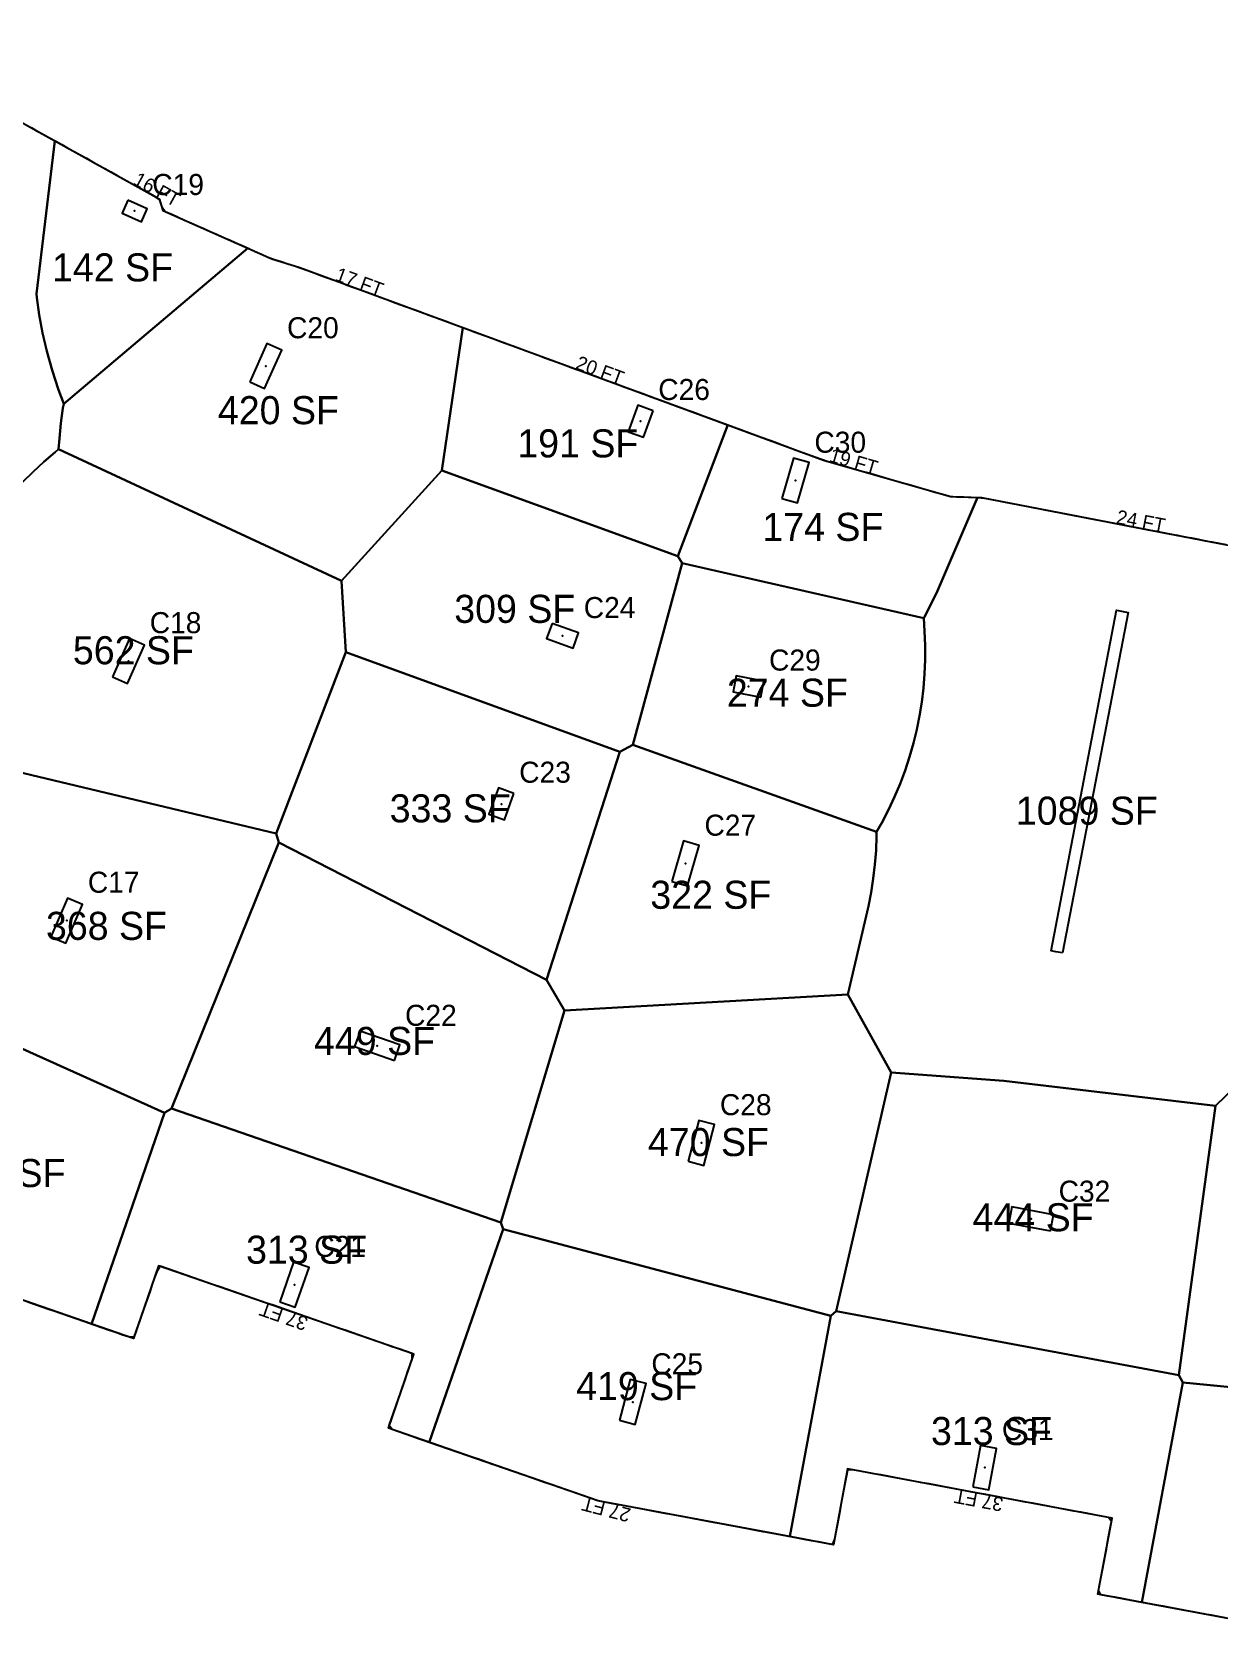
# Model space of a CAD drawing. Header units: metres. Extents: x 3272 to 9634, y 5311 to 56288.
# Drawn here: x 4740 to 5755, y 38115 to 39486 of the extents above; entities that cross this region are included whole.
import ezdxf
from ezdxf.enums import TextEntityAlignment as Align

# ---------------------------------------------------------------- set-up
doc = ezdxf.new("R2010")
doc.units = ezdxf.units.M
for name, color, linetype in [('BOUNDARY', 5, 'Continuous'), ('COL-LABEL', 2, 'Continuous'), ('COLS', 2, 'Continuous'), ('FLOOR_4_AREA_LABELS', 3, 'Continuous'), ('FLOOR_4_BOUNDARY', 5, 'Continuous'), ('FLOOR_4_COLUMNS', 7, 'Continuous'), ('FLOOR_4_FASCADE_COLUMNS', 30, 'Continuous'), ('FLOOR_4_FASCADE_WALLS', 4, 'Continuous'), ('FLOOR_4_LARGE_TRIBUTARY', 6, 'Continuous'), ('FLOOR_4_TRIBUTARY_COL_0', 2, 'Continuous'), ('FLOOR_4_TRIBUTARY_COL_1', 2, 'Continuous'), ('FLOOR_4_TRIBUTARY_COL_101', 2, 'Continuous'), ('FLOOR_4_TRIBUTARY_COL_103', 2, 'Continuous'), ('FLOOR_4_TRIBUTARY_COL_14', 2, 'Continuous'), ('FLOOR_4_TRIBUTARY_COL_15', 2, 'Continuous'), ('FLOOR_4_TRIBUTARY_COL_17', 2, 'Continuous'), ('FLOOR_4_TRIBUTARY_COL_18', 2, 'Continuous'), ('FLOOR_4_TRIBUTARY_COL_2', 2, 'Continuous'), ('FLOOR_4_TRIBUTARY_COL_24', 2, 'Continuous'), ('FLOOR_4_TRIBUTARY_COL_25', 2, 'Continuous'), ('FLOOR_4_TRIBUTARY_COL_3', 2, 'Continuous'), ('FLOOR_4_TRIBUTARY_COL_5', 2, 'Continuous'), ('FLOOR_4_TRIBUTARY_COL_6', 2, 'Continuous'), ('FLOOR_4_TRIBUTARY_COL_7', 2, 'Continuous'), ('FLOOR_4_TRIBUTARY_COL_8', 2, 'Continuous'), ('FLOOR_4_TRIBUTARY_COL_85', 2, 'Continuous'), ('FLOOR_4_TRIBUTARY_COL_86', 2, 'Continuous'), ('FLOOR_4_TRIBUTARY_COL_87', 2, 'Continuous'), ('FLOOR_4_WALL_TRIBUTARY_100', 1, 'Continuous'), ('FLOOR_4_WALL_TRIBUTARY_99', 1, 'Continuous'), ('WALL', 4, 'Continuous')]:
    doc.layers.add(name, color=color, linetype=linetype)

msp = doc.modelspace()

# ---------------------------------------------------------------- linework, layer by layer
at = {"layer": 'BOUNDARY'}
for points in [[(4592, 39486.4), (4848.6, 39343.9), (4851.7, 39333.9), (4944.9, 39292.6), (4968.8, 39285.1), (5416.6, 39120.4), (5525, 39089.3), (5551.7, 39088.3), (5842.3, 39032.4)], [(5842.4, 38114.9), (5651.2, 38150.6), (5663.3, 38215.6), (5437.2, 38257.7), (5425.1, 38192.8), (5223.9, 38230.4), (5044.5, 38292.5), (5066.4, 38355.8), (4848.1, 38431.4), (4826.5, 38369.1), (4633, 38436.1)]]:
    msp.add_lwpolyline(points, dxfattribs=at)
at = {"layer": 'COLS'}
for points in [[(4821.8, 39342.6), (4816.9, 39331.6), (4833.4, 39324.3), (4838.2, 39335.3)], [(4926, 39187.2), (4938.7, 39181.5), (4953.4, 39214.4), (4940.6, 39220.1)], [(5270.8, 39162.5), (5257.7, 39167.3), (5249.5, 39144.7), (5262.6, 39139.9)], [(5380.9, 39087.6), (5394.3, 39083.8), (5404.3, 39118.4), (5390.8, 39122.2)], [(5184.6, 38980.8), (5179.8, 38967.7), (5202.4, 38959.5), (5207.1, 38972.6)], [(4808.6, 38935), (4821.4, 38929.3), (4836, 38962.2), (4823.2, 38967.9)], [(5362.9, 38917.6), (5365.5, 38931.4), (5341.9, 38935.9), (5339.3, 38922.1)], [(5151.9, 38835.2), (5138.7, 38840), (5130.5, 38817.5), (5143.7, 38812.7)], [(5286.9, 38760.1), (5300.4, 38756.2), (5310.3, 38790.8), (5296.9, 38794.7)], [(4756, 38712.8), (4768.8, 38707.3), (4783.1, 38740.3), (4770.3, 38745.9)], [(5049.7, 38607.1), (5054.3, 38620.3), (5020.3, 38632.1), (5015.7, 38618.9)], [(5300.8, 38520.9), (5314.3, 38517.3), (5323.5, 38552.1), (5310, 38555.7)], [(5610.5, 38461.3), (5613.1, 38475.1), (5577.7, 38481.7), (5575.1, 38467.9)], [(4951.7, 38400.5), (4964.9, 38395.9), (4976.7, 38429.9), (4963.5, 38434.5)], [(5242.1, 38299.3), (5255.6, 38295.8), (5264.9, 38330.6), (5251.3, 38334.1)], [(5544.2, 38242.4), (5558, 38239.8), (5564.6, 38275.2), (5550.8, 38277.8)]]:
    msp.add_lwpolyline(points, close=True, dxfattribs=at)
at = {"layer": 'FLOOR_4_BOUNDARY'}
for points in [[(4592, 39486.4), (4848.6, 39343.9), (4851.7, 39333.9), (4944.9, 39292.6), (4968.8, 39285.1), (5416.6, 39120.4), (5525, 39089.3), (5551.7, 39088.3), (5842.3, 39032.4)], [(5842.4, 38114.9), (5651.2, 38150.6), (5663.3, 38215.6), (5437.2, 38257.7), (5425.1, 38192.8), (5223.9, 38230.4), (5044.5, 38292.5), (5066.4, 38355.8), (4848.1, 38431.4), (4826.5, 38369.1), (4633, 38436.1)]]:
    msp.add_lwpolyline(points, dxfattribs=at)
at = {"layer": 'FLOOR_4_COLUMNS'}
for p in [(4827.6, 39333.5), (4939.7, 39200.8), (5260.2, 39153.6), (5392.6, 39103), (5193.5, 38970.1), (4822.3, 38948.6), (5352.4, 38926.7), (5141.2, 38826.3), (5298.6, 38775.5), (4769.5, 38726.6), (5035, 38619.6), (5312.2, 38536.5), (5594.1, 38471.5), (4964.2, 38415.2), (5253.5, 38314.9), (5554.4, 38258.8)]:
    msp.add_point(p, dxfattribs=at)
at = {"layer": 'FLOOR_4_FASCADE_COLUMNS'}
for points in [[(4760.1, 39393.1), (4765.3, 39390.2), (4770.5, 39387.2), (4775.8, 39384.3), (4781, 39381.4), (4786.3, 39378.5), (4791.5, 39375.6), (4796.8, 39372.7), (4802, 39369.8), (4807.3, 39366.8), (4812.5, 39363.9), (4817.7, 39361), (4823, 39358.1), (4828.2, 39355.2), (4833.5, 39352.3), (4838.7, 39349.4), (4844, 39346.5), (4848.8, 39343.2), (4850.6, 39337.5), (4853.8, 39333), (4859.3, 39330.6), (4864.7, 39328.1), (4870.2, 39325.7), (4875.7, 39323.3), (4881.2, 39320.8), (4886.7, 39318.4), (4892.2, 39316), (4897.6, 39313.5), (4903.1, 39311.1), (4908.6, 39308.7), (4914.1, 39306.2), (4919.6, 39303.8), (4925.1, 39301.4)], [(4925.1, 39301.4), (4930.5, 39298.9), (4936, 39296.5), (4941.5, 39294), (4947.1, 39291.9), (4952.8, 39290.1), (4958.5, 39288.3), (4964.3, 39286.5), (4970, 39284.6), (4975.6, 39282.6), (4981.2, 39280.5), (4986.9, 39278.4), (4992.5, 39276.3), (4998.1, 39274.3), (5003.8, 39272.2), (5009.4, 39270.1), (5015, 39268.1), (5020.7, 39266), (5026.3, 39263.9), (5031.9, 39261.9), (5037.6, 39259.8), (5043.2, 39257.7), (5048.8, 39255.6), (5054.4, 39253.6), (5060.1, 39251.5), (5065.7, 39249.4), (5071.3, 39247.4), (5077, 39245.3), (5082.6, 39243.2), (5088.2, 39241.1), (5093.9, 39239.1), (5099.5, 39237), (5105.1, 39234.9), (5110.8, 39232.9)], [(5110.8, 39232.9), (5116.4, 39230.8), (5122, 39228.7), (5127.7, 39226.7), (5133.3, 39224.6), (5138.9, 39222.5), (5144.5, 39220.4), (5150.2, 39218.4), (5155.8, 39216.3), (5161.4, 39214.2), (5167.1, 39212.2), (5172.7, 39210.1), (5178.3, 39208), (5184, 39206), (5189.6, 39203.9), (5195.2, 39201.8), (5200.9, 39199.7), (5206.5, 39197.7), (5212.1, 39195.6), (5217.8, 39193.5), (5223.4, 39191.5), (5229, 39189.4), (5234.7, 39187.3), (5240.3, 39185.2), (5245.9, 39183.2), (5251.5, 39181.1), (5257.2, 39179), (5262.8, 39177), (5268.4, 39174.9), (5274.1, 39172.8), (5279.7, 39170.8), (5285.3, 39168.7), (5291, 39166.6), (5296.6, 39164.5), (5302.2, 39162.5), (5307.9, 39160.4), (5313.5, 39158.3), (5319.1, 39156.3), (5324.8, 39154.2), (5330.4, 39152.1), (5336, 39150.1)], [(5336, 39150.1), (5341.7, 39148), (5347.3, 39145.9), (5352.9, 39143.8), (5358.5, 39141.8), (5364.2, 39139.7), (5369.8, 39137.6), (5375.4, 39135.6), (5381.1, 39133.5), (5386.7, 39131.4), (5392.3, 39129.3), (5398, 39127.3), (5403.6, 39125.2), (5409.2, 39123.1), (5414.9, 39121.1), (5420.6, 39119.3), (5426.4, 39117.6), (5432.1, 39116), (5437.9, 39114.3), (5443.7, 39112.7), (5449.4, 39111), (5455.2, 39109.4), (5461, 39107.7), (5466.7, 39106.1), (5472.5, 39104.4), (5478.3, 39102.7), (5484, 39101.1), (5489.8, 39099.4), (5495.6, 39097.8), (5501.3, 39096.1), (5507.1, 39094.5), (5512.9, 39092.8), (5518.6, 39091.2), (5524.4, 39089.5), (5530.4, 39089.1), (5536.4, 39088.9), (5542.4, 39088.7), (5548.4, 39088.5)], [(5081.8, 38279.6), (5076.1, 38281.6), (5070.4, 38283.5), (5064.8, 38285.5), (5059.1, 38287.5), (5053.4, 38289.4), (5047.7, 38291.4), (5045.3, 38294.9), (5047.3, 38300.6), (5049.2, 38306.3), (5051.2, 38311.9), (5053.2, 38317.6), (5055.1, 38323.3), (5057.1, 38328.9), (5059.1, 38334.6), (5061, 38340.3), (5063, 38345.9), (5064.9, 38351.6), (5065, 38356.3), (5059.3, 38358.3), (5053.6, 38360.3), (5047.9, 38362.2), (5042.3, 38364.2), (5036.6, 38366.1), (5030.9, 38368.1), (5025.3, 38370.1), (5019.6, 38372), (5013.9, 38374), (5008.3, 38376), (5002.6, 38377.9), (4996.9, 38379.9), (4991.2, 38381.9), (4985.6, 38383.8), (4979.9, 38385.8), (4974.2, 38387.7), (4968.6, 38389.7), (4962.9, 38391.7), (4957.2, 38393.6), (4951.6, 38395.6), (4945.9, 38397.6), (4940.2, 38399.5), (4934.6, 38401.5), (4928.9, 38403.5), (4923.2, 38405.4), (4917.5, 38407.4), (4911.9, 38409.4), (4906.2, 38411.3), (4900.5, 38413.3), (4894.9, 38415.2), (4889.2, 38417.2), (4883.5, 38419.2), (4877.9, 38421.1), (4872.2, 38423.1), (4866.5, 38425.1), (4860.8, 38427), (4855.2, 38429), (4849.5, 38431), (4846.7, 38427.1), (4844.7, 38421.5), (4842.7, 38415.8), (4840.8, 38410.1), (4838.8, 38404.4), (4836.8, 38398.8), (4834.9, 38393.1), (4832.9, 38387.4), (4830.9, 38381.8), (4829, 38376.1), (4827, 38370.4), (4822.2, 38370.6), (4816.6, 38372.5), (4810.9, 38374.5), (4805.2, 38376.4), (4799.6, 38378.4), (4793.9, 38380.4), (4788.2, 38382.3)], [(4788.2, 38382.3), (4782.6, 38384.3), (4776.9, 38386.3), (4771.2, 38388.2), (4765.5, 38390.2), (4759.9, 38392.2), (4754.2, 38394.1), (4748.5, 38396.1), (4742.9, 38398), (4737.2, 38400)], [(5388.6, 38199.6), (5382.7, 38200.7), (5376.8, 38201.8), (5370.9, 38202.9), (5365, 38204), (5359.1, 38205.1), (5353.2, 38206.2), (5347.3, 38207.3), (5341.4, 38208.4), (5335.5, 38209.5), (5329.7, 38210.6), (5323.8, 38211.7), (5317.9, 38212.8), (5312, 38213.9), (5306.1, 38215), (5300.2, 38216.1), (5294.3, 38217.2), (5288.4, 38218.3), (5282.5, 38219.4), (5276.6, 38220.5), (5270.7, 38221.6), (5264.8, 38222.7), (5258.9, 38223.8), (5253, 38224.9), (5247.1, 38226), (5241.2, 38227.1), (5235.3, 38228.2), (5229.4, 38229.3), (5223.5, 38230.5), (5217.8, 38232.5), (5212.2, 38234.4), (5206.5, 38236.4), (5200.8, 38238.4), (5195.2, 38240.3), (5189.5, 38242.3), (5183.8, 38244.3), (5178.1, 38246.2), (5172.5, 38248.2), (5166.8, 38250.1), (5161.1, 38252.1), (5155.5, 38254.1), (5149.8, 38256), (5144.1, 38258), (5138.5, 38260), (5132.8, 38261.9), (5127.1, 38263.9), (5121.5, 38265.9), (5115.8, 38267.8), (5110.1, 38269.8), (5104.4, 38271.7), (5098.8, 38273.7), (5093.1, 38275.7), (5087.4, 38277.6), (5081.8, 38279.6)], [(5689.2, 38143.5), (5683.3, 38144.6), (5677.4, 38145.7), (5671.5, 38146.8), (5665.6, 38147.9), (5659.7, 38149), (5653.8, 38150.1), (5651.8, 38153.8), (5652.9, 38159.7), (5654, 38165.6), (5655.1, 38171.5), (5656.2, 38177.4), (5657.3, 38183.3), (5658.4, 38189.2), (5659.5, 38195.1), (5660.6, 38201), (5661.7, 38206.9), (5662.8, 38212.8), (5660.2, 38216.2), (5654.3, 38217.3), (5648.4, 38218.4), (5642.5, 38219.5), (5636.6, 38220.6), (5630.7, 38221.7), (5624.8, 38222.8), (5618.9, 38223.9), (5613, 38225), (5607.1, 38226.1), (5601.2, 38227.2), (5595.3, 38228.3), (5589.4, 38229.4), (5583.5, 38230.5), (5577.6, 38231.6), (5571.7, 38232.7), (5565.8, 38233.8), (5559.9, 38234.9), (5554, 38236), (5548.1, 38237.1), (5542.2, 38238.2), (5536.4, 38239.3), (5530.5, 38240.4), (5524.6, 38241.5), (5518.7, 38242.6), (5512.8, 38243.7), (5506.9, 38244.8), (5501, 38245.9), (5495.1, 38247), (5489.2, 38248.1), (5483.3, 38249.2), (5477.4, 38250.3), (5471.5, 38251.4), (5465.6, 38252.5), (5459.7, 38253.6), (5453.8, 38254.7), (5447.9, 38255.8), (5442, 38256.9), (5437, 38256.6), (5435.9, 38250.7), (5434.8, 38244.8), (5433.7, 38238.9), (5432.6, 38233), (5431.5, 38227.1), (5430.4, 38221.2), (5429.3, 38215.3), (5428.2, 38209.4), (5427.1, 38203.5), (5426, 38197.6), (5424, 38193), (5418.1, 38194.1), (5412.2, 38195.2), (5406.3, 38196.3), (5400.4, 38197.4), (5394.5, 38198.5), (5388.6, 38199.6)], [(5760, 38130.3), (5754.1, 38131.4), (5748.2, 38132.5), (5742.3, 38133.6), (5736.4, 38134.7), (5730.5, 38135.8), (5724.6, 38136.9), (5718.7, 38138), (5712.8, 38139.1), (5706.9, 38140.2), (5701, 38141.3), (5695.1, 38142.4), (5689.2, 38143.5)]]:
    msp.add_lwpolyline(points, dxfattribs=at)
at = {"layer": 'FLOOR_4_FASCADE_WALLS'}
for points in [[(4739.1, 39404.7), (4744.3, 39401.8), (4749.6, 39398.9), (4754.8, 39396), (4760.1, 39393.1)], [(5548.4, 39088.5), (5554.3, 39087.8), (5560.2, 39086.7), (5566.1, 39085.6), (5572, 39084.4), (5577.9, 39083.3), (5583.8, 39082.2), (5589.7, 39081), (5595.6, 39079.9), (5601.4, 39078.8), (5607.3, 39077.6), (5613.2, 39076.5), (5619.1, 39075.4), (5625, 39074.2), (5630.9, 39073.1), (5636.8, 39072), (5642.7, 39070.8), (5648.6, 39069.7), (5654.5, 39068.5), (5660.4, 39067.4), (5666.3, 39066.3), (5672.1, 39065.1), (5678, 39064), (5683.9, 39062.9), (5689.8, 39061.7), (5695.7, 39060.6), (5701.6, 39059.5), (5707.5, 39058.3), (5713.4, 39057.2), (5719.3, 39056.1), (5725.2, 39054.9), (5731.1, 39053.8), (5737, 39052.7), (5742.8, 39051.5), (5748.7, 39050.4), (5754.6, 39049.3), (5760.5, 39048.1)]]:
    msp.add_lwpolyline(points, dxfattribs=at)
at = {"layer": 'FLOOR_4_LARGE_TRIBUTARY'}
for points in [[(4713.7, 39418.8), (4759.3, 39393.5), (4743.7, 39262.7), (4744, 39259.4), (4746, 39244.6), (4748.9, 39229.3), (4752.6, 39213.5), (4757.2, 39197.2), (4762.6, 39180.5), (4766.9, 39168.5), (4766.3, 39164.7), (4764.6, 39151.9), (4763.2, 39138.9), (4762.6, 39129.7), (4759.5, 39127.2), (4749.9, 39118.9), (4740.7, 39110.3), (4731.8, 39101.5)], [(5785.5, 38600.9), (5751.7, 38568.2), (5570.8, 38589.5), (5474.5, 38596.7), (5437.5, 38663.5), (5455, 38739), (5455, 38739), (5457.3, 38750.7), (5459.1, 38762.6), (5460.5, 38774.6), (5461.5, 38786.6), (5462, 38798.7), (5462, 38802.6), (5466.3, 38810.1), (5472, 38821.2), (5477.2, 38832.4), (5482, 38843.7), (5486.3, 38855.1), (5490.1, 38866.6), (5493.5, 38878.2), (5496.3, 38889.9), (5498.7, 38901.6), (5500.6, 38913.5), (5502.1, 38925.4), (5503, 38937.5), (5503.5, 38949.6), (5503.5, 38961.8), (5503, 38974.1), (5502.2, 38985.3), (5502.8, 38986.4), (5508.6, 38997.5), (5513.9, 39008.7), (5548.2, 39088.5), (5551.7, 39088.3), (5591.3, 39080.7), (5688.4, 39062), (5824.9, 39035.7)]]:
    msp.add_lwpolyline(points, dxfattribs=at)
for points in [[(4762.6, 39180.5), (4757.2, 39197.2), (4752.6, 39213.5), (4748.9, 39229.3), (4746, 39244.6), (4744, 39259.4), (4743.7, 39262.7), (4759.3, 39393.5), (4848.6, 39343.9), (4851.7, 39333.9), (4924.5, 39301.6), (4766.9, 39168.5), (4762.6, 39180.5)], [(4766.3, 39164.7), (4766.9, 39168.5), (4924.5, 39301.6), (4944.9, 39292.6), (4968.8, 39285.1), (5108.2, 39233.8), (5090.2, 39111.5), (5004.5, 39017.2), (4762.6, 39129.7), (4763.2, 39138.9), (4764.6, 39151.9), (4766.3, 39164.7)], [(5108.2, 39233.8), (5334.8, 39150.5), (5291.9, 39038.2), (5090.2, 39111.5), (5108.2, 39233.8)], [(5513.9, 39008.7), (5508.6, 38997.5), (5502.8, 38986.4), (5502.2, 38985.3), (5295.8, 39032.3), (5291.9, 39038.2), (5334.8, 39150.5), (5416.6, 39120.4), (5525, 39089.3), (5548.2, 39088.5), (5513.9, 39008.7)], [(4707.5, 39073.8), (4715.2, 39083.2), (4723.3, 39092.4), (4731.8, 39101.5), (4740.7, 39110.3), (4749.9, 39118.9), (4759.5, 39127.2), (4762.6, 39129.7), (5004.5, 39017.2), (5008.1, 38956.1), (4948.7, 38801.2), (4688.1, 38863.2), (4627.4, 38917.7), (4701, 39065.2), (4707.5, 39073.8)], [(5090.2, 39111.5), (5291.9, 39038.2), (5295.8, 39032.3), (5253.4, 38876.8), (5242.5, 38870.9), (5008.1, 38956.1), (5004.5, 39017.2), (5090.2, 39111.5)], [(5295.8, 39032.3), (5502.2, 38985.3), (5503, 38974.1), (5503.5, 38961.8), (5503.5, 38949.6), (5503, 38937.5), (5502.1, 38925.4), (5500.6, 38913.5), (5498.7, 38901.6), (5496.3, 38889.9), (5493.5, 38878.2), (5490.1, 38866.6), (5486.3, 38855.1), (5482, 38843.7), (5477.2, 38832.4), (5472, 38821.2), (5466.3, 38810.1), (5462, 38802.6), (5253.4, 38876.8), (5295.8, 39032.3)], [(4948.7, 38801.2), (5008.1, 38956.1), (5242.5, 38870.9), (5179.6, 38676), (4950.8, 38793.5), (4948.7, 38801.2)], [(5242.5, 38870.9), (5253.4, 38876.8), (5462, 38802.6), (5462, 38798.7), (5461.5, 38786.6), (5460.5, 38774.6), (5459.1, 38762.6), (5457.3, 38750.7), (5455, 38739), (5437.5, 38663.5), (5195.1, 38649.7), (5179.6, 38676), (5242.5, 38870.9)], [(4688.1, 38863.2), (4948.7, 38801.2), (4950.8, 38793.5), (4859.2, 38566), (4853.2, 38562.3), (4697.2, 38632.2), (4688.1, 38863.2)], [(4950.8, 38793.5), (5179.6, 38676), (5195.1, 38649.7), (5140.7, 38468.5), (4859.2, 38566), (4950.8, 38793.5)], [(5140.7, 38468.5), (5195.1, 38649.7), (5437.5, 38663.5), (5474.5, 38596.7), (5427.5, 38392.6), (5422.9, 38388.6), (5142.7, 38462.8), (5140.7, 38468.5)], [(4640, 38616.2), (4697.2, 38632.2), (4853.2, 38562.3), (4790.6, 38381.5), (4633, 38436.1), (4572.6, 38466.2), (4640, 38616.2)], [(5474.5, 38596.7), (5570.8, 38589.5), (5751.7, 38568.2), (5720.4, 38337.9), (5427.5, 38392.6), (5474.5, 38596.7)], [(5785.5, 38600.9), (6034.4, 38540.5), (5893.3, 38315.2), (5723.7, 38331.6), (5720.4, 38337.9), (5751.7, 38568.2), (5785.5, 38600.9)], [(4853.2, 38562.3), (4859.2, 38566), (5140.7, 38468.5), (5142.7, 38462.8), (5079.5, 38280.4), (5044.5, 38292.5), (5066.4, 38355.8), (4848.1, 38431.4), (4826.5, 38369.1), (4790.6, 38381.5), (4853.2, 38562.3)], [(5142.7, 38462.8), (5422.9, 38388.6), (5387.7, 38199.8), (5223.9, 38230.4), (5079.5, 38280.4), (5142.7, 38462.8)], [(5422.9, 38388.6), (5427.5, 38392.6), (5720.4, 38337.9), (5723.7, 38331.6), (5688.6, 38143.6), (5651.2, 38150.6), (5663.3, 38215.6), (5437.2, 38257.7), (5425.1, 38192.8), (5387.7, 38199.8), (5422.9, 38388.6)], [(5723.7, 38331.6), (5893.3, 38315.2), (5935.6, 38272.6), (5926.3, 38176), (5849.6, 38180.2), (5842.4, 38114.9), (5688.6, 38143.6), (5723.7, 38331.6)]]:
    msp.add_lwpolyline(points, close=True, dxfattribs=at)
at = {"layer": 'FLOOR_4_TRIBUTARY_COL_0'}
msp.add_lwpolyline([(5142.7, 38462.8), (5422.9, 38388.6), (5387.7, 38199.8), (5223.9, 38230.4), (5079.5, 38280.4), (5142.7, 38462.8)], close=True, dxfattribs=at)
at = {"layer": 'FLOOR_4_TRIBUTARY_COL_1'}
msp.add_lwpolyline([(4853.2, 38562.3), (4859.2, 38566), (5140.7, 38468.5), (5142.7, 38462.8), (5079.5, 38280.4), (5044.5, 38292.5), (5066.4, 38355.8), (4848.1, 38431.4), (4826.5, 38369.1), (4790.6, 38381.5), (4853.2, 38562.3)], close=True, dxfattribs=at)
at = {"layer": 'FLOOR_4_TRIBUTARY_COL_101'}
msp.add_lwpolyline([(5295.8, 39032.3), (5502.2, 38985.3), (5503, 38974.1), (5503.5, 38961.8), (5503.5, 38949.6), (5503, 38937.5), (5502.1, 38925.4), (5500.6, 38913.5), (5498.7, 38901.6), (5496.3, 38889.9), (5493.5, 38878.2), (5490.1, 38866.6), (5486.3, 38855.1), (5482, 38843.7), (5477.2, 38832.4), (5472, 38821.2), (5466.3, 38810.1), (5462, 38802.6), (5253.4, 38876.8), (5295.8, 39032.3)], close=True, dxfattribs=at)
at = {"layer": 'FLOOR_4_TRIBUTARY_COL_103'}
msp.add_lwpolyline([(5090.2, 39111.5), (5291.9, 39038.2), (5295.8, 39032.3), (5253.4, 38876.8), (5242.5, 38870.9), (5008.1, 38956.1), (5004.5, 39017.2), (5090.2, 39111.5)], close=True, dxfattribs=at)
at = {"layer": 'FLOOR_4_TRIBUTARY_COL_14'}
msp.add_lwpolyline([(5474.5, 38596.7), (5570.8, 38589.5), (5751.7, 38568.2), (5720.4, 38337.9), (5427.5, 38392.6), (5474.5, 38596.7)], close=True, dxfattribs=at)
at = {"layer": 'FLOOR_4_TRIBUTARY_COL_15'}
msp.add_lwpolyline([(4950.8, 38793.5), (5179.6, 38676), (5195.1, 38649.7), (5140.7, 38468.5), (4859.2, 38566), (4950.8, 38793.5)], close=True, dxfattribs=at)
at = {"layer": 'FLOOR_4_TRIBUTARY_COL_17'}
msp.add_lwpolyline([(4766.3, 39164.7), (4766.9, 39168.5), (4924.5, 39301.6), (4944.9, 39292.6), (4968.8, 39285.1), (5108.2, 39233.8), (5090.2, 39111.5), (5004.5, 39017.2), (4762.6, 39129.7), (4763.2, 39138.9), (4764.6, 39151.9), (4766.3, 39164.7)], close=True, dxfattribs=at)
at = {"layer": 'FLOOR_4_TRIBUTARY_COL_18'}
msp.add_lwpolyline([(5513.9, 39008.7), (5508.6, 38997.5), (5502.8, 38986.4), (5502.2, 38985.3), (5295.8, 39032.3), (5291.9, 39038.2), (5334.8, 39150.5), (5416.6, 39120.4), (5525, 39089.3), (5548.2, 39088.5), (5513.9, 39008.7)], close=True, dxfattribs=at)
at = {"layer": 'FLOOR_4_TRIBUTARY_COL_2'}
msp.add_lwpolyline([(5422.9, 38388.6), (5427.5, 38392.6), (5720.4, 38337.9), (5723.7, 38331.6), (5688.6, 38143.6), (5651.2, 38150.6), (5663.3, 38215.6), (5437.2, 38257.7), (5425.1, 38192.8), (5387.7, 38199.8), (5422.9, 38388.6)], close=True, dxfattribs=at)
at = {"layer": 'FLOOR_4_TRIBUTARY_COL_24'}
msp.add_lwpolyline([(4707.5, 39073.8), (4715.2, 39083.2), (4723.3, 39092.4), (4731.8, 39101.5), (4740.7, 39110.3), (4749.9, 39118.9), (4759.5, 39127.2), (4762.6, 39129.7), (5004.5, 39017.2), (5008.1, 38956.1), (4948.7, 38801.2), (4688.1, 38863.2), (4627.4, 38917.7), (4701, 39065.2), (4707.5, 39073.8)], close=True, dxfattribs=at)
at = {"layer": 'FLOOR_4_TRIBUTARY_COL_25'}
msp.add_lwpolyline([(5242.5, 38870.9), (5253.4, 38876.8), (5462, 38802.6), (5462, 38798.7), (5461.5, 38786.6), (5460.5, 38774.6), (5459.1, 38762.6), (5457.3, 38750.7), (5455, 38739), (5437.5, 38663.5), (5195.1, 38649.7), (5179.6, 38676), (5242.5, 38870.9)], close=True, dxfattribs=at)
at = {"layer": 'FLOOR_4_TRIBUTARY_COL_3'}
msp.add_lwpolyline([(5723.7, 38331.6), (5893.3, 38315.2), (5935.6, 38272.6), (5926.3, 38176), (5849.6, 38180.2), (5842.4, 38114.9), (5688.6, 38143.6), (5723.7, 38331.6)], close=True, dxfattribs=at)
at = {"layer": 'FLOOR_4_TRIBUTARY_COL_5'}
msp.add_lwpolyline([(5785.5, 38600.9), (6034.4, 38540.5), (5893.3, 38315.2), (5723.7, 38331.6), (5720.4, 38337.9), (5751.7, 38568.2), (5785.5, 38600.9)], close=True, dxfattribs=at)
at = {"layer": 'FLOOR_4_TRIBUTARY_COL_6'}
msp.add_lwpolyline([(5140.7, 38468.5), (5195.1, 38649.7), (5437.5, 38663.5), (5474.5, 38596.7), (5427.5, 38392.6), (5422.9, 38388.6), (5142.7, 38462.8), (5140.7, 38468.5)], close=True, dxfattribs=at)
at = {"layer": 'FLOOR_4_TRIBUTARY_COL_7'}
msp.add_lwpolyline([(4640, 38616.2), (4697.2, 38632.2), (4853.2, 38562.3), (4790.6, 38381.5), (4633, 38436.1), (4572.6, 38466.2), (4640, 38616.2)], close=True, dxfattribs=at)
at = {"layer": 'FLOOR_4_TRIBUTARY_COL_8'}
msp.add_lwpolyline([(4688.1, 38863.2), (4948.7, 38801.2), (4950.8, 38793.5), (4859.2, 38566), (4853.2, 38562.3), (4697.2, 38632.2), (4688.1, 38863.2)], close=True, dxfattribs=at)
at = {"layer": 'FLOOR_4_TRIBUTARY_COL_85'}
msp.add_lwpolyline([(4762.6, 39180.5), (4757.2, 39197.2), (4752.6, 39213.5), (4748.9, 39229.3), (4746, 39244.6), (4744, 39259.4), (4743.7, 39262.7), (4759.3, 39393.5), (4848.6, 39343.9), (4851.7, 39333.9), (4924.5, 39301.6), (4766.9, 39168.5), (4762.6, 39180.5)], close=True, dxfattribs=at)
at = {"layer": 'FLOOR_4_TRIBUTARY_COL_86'}
msp.add_lwpolyline([(5108.2, 39233.8), (5334.8, 39150.5), (5291.9, 39038.2), (5090.2, 39111.5), (5108.2, 39233.8)], close=True, dxfattribs=at)
at = {"layer": 'FLOOR_4_TRIBUTARY_COL_87'}
msp.add_lwpolyline([(4948.7, 38801.2), (5008.1, 38956.1), (5242.5, 38870.9), (5179.6, 38676), (4950.8, 38793.5), (4948.7, 38801.2)], close=True, dxfattribs=at)
at = {"layer": 'FLOOR_4_WALL_TRIBUTARY_100'}
msp.add_lwpolyline([(4713.7, 39418.8), (4759.3, 39393.5), (4743.7, 39262.7), (4744, 39259.4), (4746, 39244.6), (4748.9, 39229.3), (4752.6, 39213.5), (4757.2, 39197.2), (4762.6, 39180.5), (4766.9, 39168.5), (4766.3, 39164.7), (4764.6, 39151.9), (4763.2, 39138.9), (4762.6, 39129.7), (4759.5, 39127.2), (4749.9, 39118.9), (4740.7, 39110.3), (4731.8, 39101.5)], dxfattribs=at)
at = {"layer": 'FLOOR_4_WALL_TRIBUTARY_99'}
msp.add_lwpolyline([(5785.5, 38600.9), (5751.7, 38568.2), (5570.8, 38589.5), (5474.5, 38596.7), (5437.5, 38663.5), (5455, 38739), (5455, 38739), (5457.3, 38750.7), (5459.1, 38762.6), (5460.5, 38774.6), (5461.5, 38786.6), (5462, 38798.7), (5462, 38802.6), (5466.3, 38810.1), (5472, 38821.2), (5477.2, 38832.4), (5482, 38843.7), (5486.3, 38855.1), (5490.1, 38866.6), (5493.5, 38878.2), (5496.3, 38889.9), (5498.7, 38901.6), (5500.6, 38913.5), (5502.1, 38925.4), (5503, 38937.5), (5503.5, 38949.6), (5503.5, 38961.8), (5503, 38974.1), (5502.2, 38985.3), (5502.8, 38986.4), (5508.6, 38997.5), (5513.9, 39008.7), (5548.2, 39088.5), (5551.7, 39088.3), (5591.3, 39080.7), (5688.4, 39062), (5824.9, 39035.7)], dxfattribs=at)
at = {"layer": 'WALL'}
msp.add_lwpolyline([(5620.9, 38698.9), (5615.3, 38700), (5611.1, 38700.8), (5667.2, 38992.1), (5677, 38990.2)], close=True, dxfattribs=at)

# ---------------------------------------------------------------- texts
at = {"layer": 'COL-LABEL'}
for s, p in [('C19', (4842.7, 39347.1)), ('C20', (4957.9, 39224.6)), ('C26', (5275.3, 39171.8)), ('C30', (5408.8, 39126.7)), ('C24', (5211.6, 38985.3)), ('C18', (4840.5, 38972.4)), ('C29', (5370, 38940.4)), ('C23', (5156.4, 38844.5)), ('C27', (5314.8, 38799.2)), ('C17', (4787.6, 38750.4)), ('C22', (5058.8, 38636.6)), ('C28', (5328, 38560.2)), ('C32', (5617.6, 38486.2)), ('C21', (4981.2, 38439)), ('C25', (5269.4, 38338.6)), ('C31', (5569.1, 38282.3))]:
    msp.add_text(s, height=18, dxfattribs=at).set_placement(p)
at = {"layer": 'FLOOR_4_AREA_LABELS'}
for s, p in [('142 SF', (4808.7, 39285.2)), ('420 SF', (4950.5, 39163.1)), ('191 SF', (5206.5, 39134.7)), ('174 SF', (5416, 39063.3)), ('309 SF', (5152.6, 38993.2)), ('562 SF', (4826.5, 38957.8)), ('274 SF', (5385.7, 38921.5)), ('333 SF', (5097.4, 38822.6)), ('1089 SF', (5641.7, 38820.6)), ('322 SF', (5320.2, 38748.7)), ('368 SF', (4803.5, 38722.1)), ('449 SF', (5032.7, 38623.7)), ('470 SF', (5318.2, 38537.2)), ('307 SF', (4716.7, 38510.7)), ('444 SF', (5595.8, 38472.9)), ('313 SF', (4974.6, 38445.2)), ('419 SF', (5256.8, 38328.5)), ('313 SF', (5560.2, 38290.1))]:
    msp.add_text(s, height=24, dxfattribs=at).set_placement(p, align=Align.MIDDLE_CENTER)
at = {"layer": 'FLOOR_4_FASCADE_COLUMNS'}
for s, rotation, p in [('16 FT', -29.0674, (4846.6, 39351.9)), ('17 FT', -20.2437, (5019.9, 39272.7)), ('20 FT', -20.1853, (5225.5, 39197.1)), ('19 FT', -16.1747, (5442.4, 39119.3)), ('37 FT', 160.7108, (4955, 38388.1)), ('37 FT', 169.4221, (5549.3, 38230.8)), ('27 FT', 165.389, (5230.8, 38223))]:
    msp.add_text(s, height=12, rotation=rotation, dxfattribs=at).set_placement(p, align=Align.MIDDLE_CENTER)
at = {"layer": 'FLOOR_4_FASCADE_WALLS'}
msp.add_text('24 FT', height=12, rotation=-10.7934, dxfattribs=at).set_placement((5688, 39068.2), align=Align.MIDDLE_CENTER)

doc.saveas('drawing.dxf')
